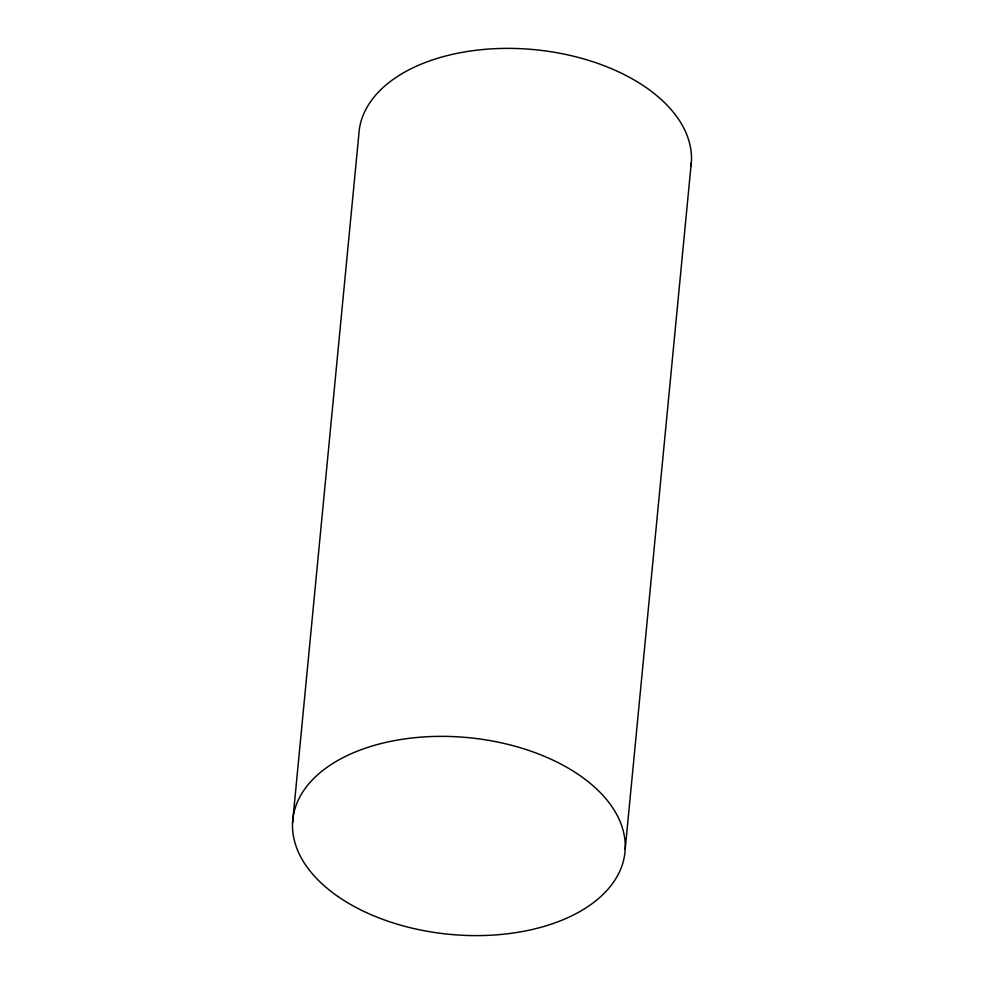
<?xml version="1.0" encoding="UTF-8"?>
<svg xmlns="http://www.w3.org/2000/svg" width="984" height="984" viewBox="0 0 984 984"><rect width="100%" height="100%" fill="white"/><g stroke="black" fill="none" stroke-linecap="round" stroke-linejoin="round"><path stroke-width="1.48" d="M292.568 822.747L358.803 134.771A166.886 98.794 5.5 0 1 529.946 49.261A166.886 98.794 5.5 0 1 691.432 161.253L625.197 849.229M691.346 162.766A166.886 98.794 5.5 0 1 691.039 165.779M337.869 896.449A166.886 98.794 5.5 0 0 618.272 874.333A166.886 98.794 5.5 0 0 420.5 737.176A166.886 98.794 5.5 0 0 337.869 896.449"/></g></svg>
